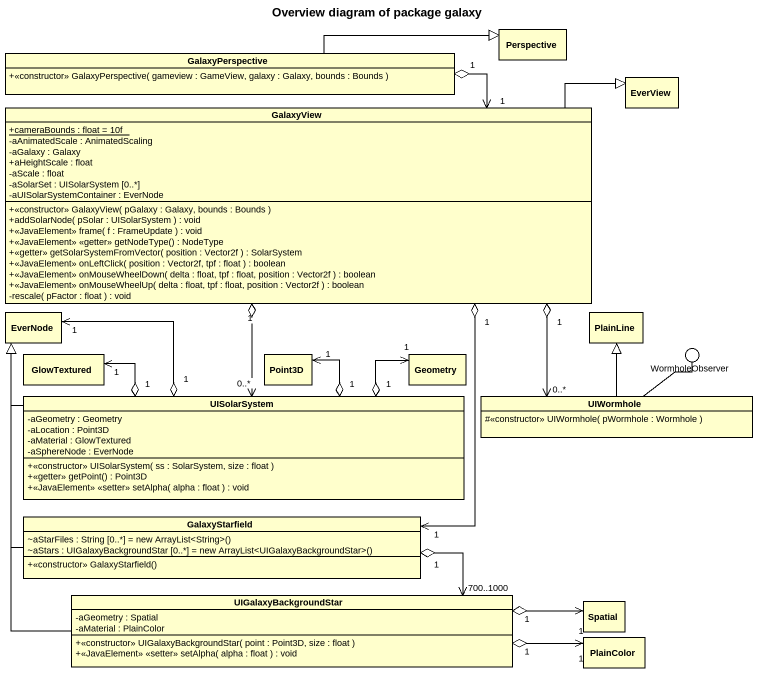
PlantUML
@startuml
title Overview diagram of package galaxy
allowmixing
hide circle
hide empty members
skinparam classAttributeIconSize 0
class Perspective
class GalaxyPerspective {
  +<<constructor>> GalaxyPerspective( gameview : GameView, galaxy : Galaxy, bounds : Bounds )
}
class GalaxyView {
  {static} +cameraBounds : float = 10f
  -aAnimatedScale : AnimatedScaling
  -aGalaxy : Galaxy
  +aHeightScale : float
  -aScale : float
  -aSolarSet : UISolarSystem [0..*]
  -aUISolarSystemContainer : EverNode
  +<<constructor>> GalaxyView( pGalaxy : Galaxy, bounds : Bounds )
  +addSolarNode( pSolar : UISolarSystem ) : void
  +<<JavaElement>> frame( f : FrameUpdate ) : void
  +<<JavaElement>> <<getter>> getNodeType() : NodeType
  +<<getter>> getSolarSystemFromVector( position : Vector2f ) : SolarSystem
  +<<JavaElement>> onLeftClick( position : Vector2f, tpf : float ) : boolean
  +<<JavaElement>> onMouseWheelDown( delta : float, tpf : float, position : Vector2f ) : boolean
  +<<JavaElement>> onMouseWheelUp( delta : float, tpf : float, position : Vector2f ) : boolean
  -rescale( pFactor : float ) : void
}
class EverView
class EverNode
class PlainLine
class GlowTextured
class Point3D
class Geometry
() WormholeObserver
class UISolarSystem {
  -aGeometry : Geometry
  -aLocation : Point3D
  -aMaterial : GlowTextured
  -aSphereNode : EverNode
  +<<constructor>> UISolarSystem( ss : SolarSystem, size : float )
  +<<getter>> getPoint() : Point3D
  +<<JavaElement>> <<setter>> setAlpha( alpha : float ) : void
}
class UIWormhole {
  #<<constructor>> UIWormhole( pWormhole : Wormhole )
}
class GalaxyStarfield {
  {field} ~aStarFiles : String [0..*] = new ArrayList<String>()
  {field} ~aStars : UIGalaxyBackgroundStar [0..*] = new ArrayList<UIGalaxyBackgroundStar>()
  +<<constructor>> GalaxyStarfield()
}
class UIGalaxyBackgroundStar {
  -aGeometry : Spatial
  -aMaterial : PlainColor
  +<<constructor>> UIGalaxyBackgroundStar( point : Point3D, size : float )
  +<<JavaElement>> <<setter>> setAlpha( alpha : float ) : void
}
class Spatial
class PlainColor
GalaxyPerspective -right-|> Perspective
GalaxyPerspective "1" o--> "1" GalaxyView
GalaxyView -right-|> EverView
GalaxyView "1" o--> "0..*" UISolarSystem
GalaxyView "1" o--> "0..*" UIWormhole
GalaxyView "1" o--> "1" GalaxyStarfield
UISolarSystem -left-|> EverNode
UISolarSystem "1" o-left-> "1" EverNode
UISolarSystem "1" o-left-> "1" GlowTextured
UISolarSystem "1" o-up-> "1" Point3D
UISolarSystem "1" o-right-> "1" Geometry
UIWormhole -up-|> PlainLine
UIWormhole -up- WormholeObserver
GalaxyStarfield -up-|> EverNode
GalaxyStarfield "1" o--> "700..1000" UIGalaxyBackgroundStar
UIGalaxyBackgroundStar -up-|> EverNode
UIGalaxyBackgroundStar "1" o-right-> "1" Spatial
UIGalaxyBackgroundStar "1" o-right-> "1" PlainColor
@enduml
